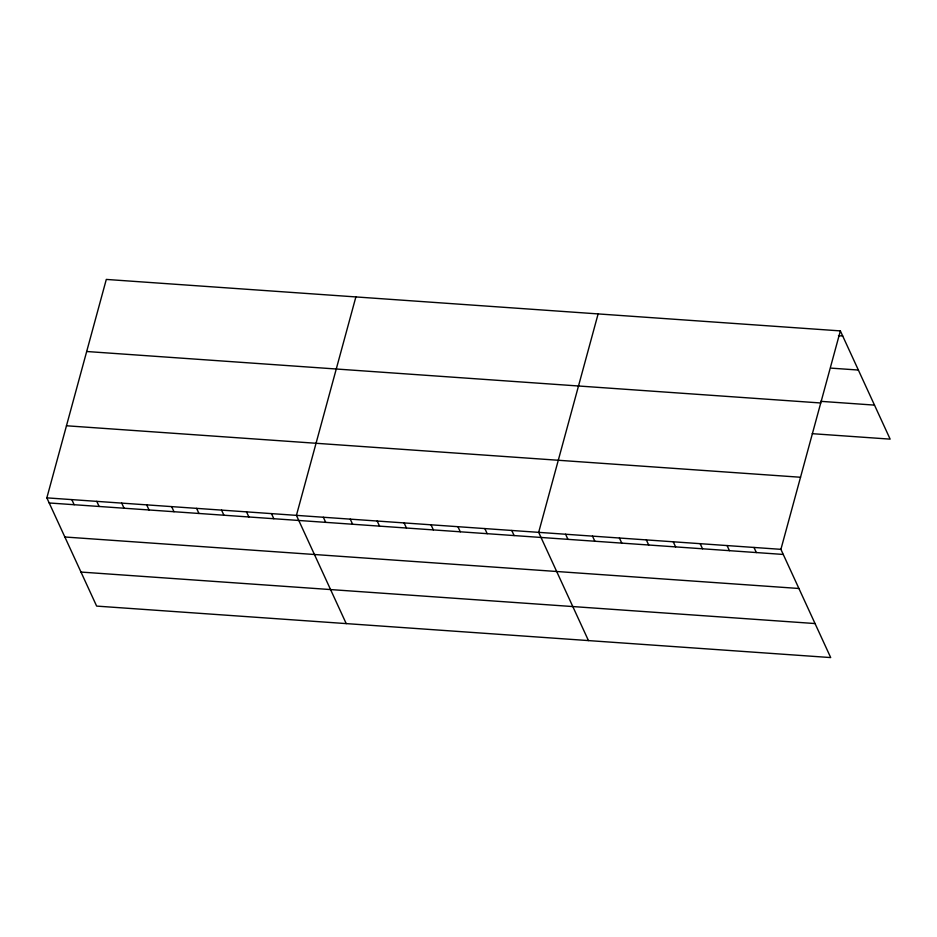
<?xml version="1.0" encoding="UTF-8"?>
<svg xmlns="http://www.w3.org/2000/svg" width="937" height="937" viewBox="0 0 937 937"><rect width="100%" height="100%" fill="white"/><g stroke="black" fill="none" stroke-linecap="round" stroke-linejoin="round"><path stroke-width="1.41" d="M840.36 330.902L780.908 549.34L830.697 657.575L96.64 606.098L46.85 497.863L106.303 279.425L840.36 330.902L890.15 439.137L812.238 433.679M355.884 296.924L296.432 515.362L346.221 623.609M598.122 313.907L538.67 532.345L588.459 640.592M838.463 335.715L842.714 336.008M831.447 368.159L858.362 370.045M820.66 401.329L874.49 405.112M86.684 351.504L820.742 402.98M66.468 425.773L800.526 477.249M46.85 497.863L780.908 549.34M49.204 502.97L783.262 554.446M64.852 536.995L798.921 588.483M80.98 572.062L815.049 623.55M753.992 547.454L756.346 552.561M727.077 545.557L729.431 550.675M700.162 543.671L702.516 548.777M673.246 541.785L675.6 546.892M646.331 539.899L648.685 545.006M619.416 538.014L621.77 543.12M592.5 536.128L594.854 541.235M565.585 534.231L567.939 539.349M511.754 530.459L514.108 535.566M484.839 528.573L487.193 533.68M457.924 526.688L460.278 531.794M431.008 524.802L433.362 529.909M404.093 522.916L406.447 528.023M377.178 521.019L379.532 526.125M350.262 519.133L352.617 524.24M323.347 517.247L325.701 522.354M271.472 513.605L273.827 518.723M246.513 511.86L248.867 516.966M221.554 510.115L223.908 515.221M196.594 508.358L198.949 513.464M171.635 506.612L173.989 511.719M146.687 504.856L149.03 509.962M121.728 503.11L124.071 508.217M96.769 501.354L99.111 506.46M71.809 499.608L74.152 504.715"/></g></svg>
